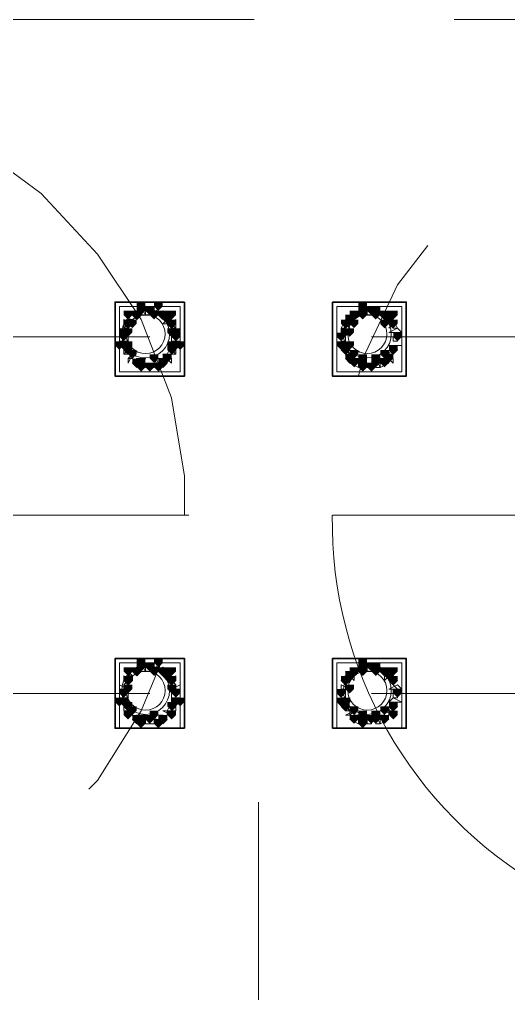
# Model space of a CAD drawing. Header units: millimetres. Extents: x 2315 to 4619, y 1334 to 1897.
# Drawn here: x 3951.65 to 3958.53, y 1547.99 to 1561.67 of the extents above; entities that cross this region are included whole.
import ezdxf

# ---------------------------------------------------------------- set-up
doc = ezdxf.new("R2010")
doc.units = ezdxf.units.MM
doc.linetypes.add('PDF_IMPORT', pattern=[1, 0.8, -0.2])
for name, color, linetype, true_color in [('PDF_10', 7, 'Continuous', 0x00b85c), ('PDF_AXIS', 7, 'Continuous', 0x00b85c), ('PDF_柱构件', 7, 'Continuous', 0x00b85c), ('PDF_转运站初步方案', 7, 'Continuous', 0x00b85c)]:
    doc.layers.add(name, color=color, linetype=linetype, true_color=true_color)
doc.layers.add('PDF_中心线层', color=1, linetype='Continuous')
doc.layers.add('PDF_粗实线层', color=7, linetype='Continuous')

msp = doc.modelspace()

# ---------------------------------------------------------------- hatches: boundary and pattern name
at = {"layer": 'PDF_10', "transparency": 33554559}
for points in [[(3953.485, 1557.638), (3953.424, 1557.638), (3953.424, 1557.577), (3953.485, 1557.516), (3953.546, 1557.577), (3953.546, 1557.638)], [(3953.485, 1557.638), (3953.424, 1557.638), (3953.424, 1557.577), (3953.485, 1557.516), (3953.546, 1557.577), (3953.546, 1557.638)], [(3956.6, 1557.638), (3956.539, 1557.638), (3956.539, 1557.577), (3956.6, 1557.516), (3956.661, 1557.577), (3956.661, 1557.638)], [(3956.6, 1557.638), (3956.539, 1557.638), (3956.539, 1557.577), (3956.6, 1557.516), (3956.661, 1557.577), (3956.661, 1557.638)], [(3953.18, 1557.455), (3953.119, 1557.455), (3953.119, 1557.394), (3953.18, 1557.333), (3953.241, 1557.394), (3953.241, 1557.455)], [(3953.18, 1557.455), (3953.119, 1557.455), (3953.119, 1557.394), (3953.18, 1557.333), (3953.241, 1557.394), (3953.241, 1557.455)], [(3953.302, 1557.577), (3953.241, 1557.577), (3953.241, 1557.516), (3953.302, 1557.455), (3953.363, 1557.516), (3953.363, 1557.577)], [(3953.302, 1557.577), (3953.241, 1557.577), (3953.241, 1557.516), (3953.302, 1557.455), (3953.363, 1557.516), (3953.363, 1557.577)], [(3953.302, 1557.577), (3953.241, 1557.577), (3953.241, 1557.516), (3953.302, 1557.455), (3953.363, 1557.516), (3953.363, 1557.577)], [(3953.668, 1557.577), (3953.607, 1557.577), (3953.607, 1557.516), (3953.668, 1557.455), (3953.73, 1557.516), (3953.73, 1557.577)], [(3953.668, 1557.577), (3953.607, 1557.577), (3953.607, 1557.516), (3953.668, 1557.455), (3953.73, 1557.516), (3953.73, 1557.577)], [(3953.668, 1557.577), (3953.607, 1557.577), (3953.607, 1557.516), (3953.668, 1557.455), (3953.73, 1557.516), (3953.73, 1557.577)], [(3953.791, 1557.455), (3953.73, 1557.455), (3953.73, 1557.394), (3953.791, 1557.333), (3953.852, 1557.394), (3953.852, 1557.455)], [(3953.791, 1557.455), (3953.73, 1557.455), (3953.73, 1557.394), (3953.791, 1557.333), (3953.852, 1557.394), (3953.852, 1557.455)], [(3956.234, 1557.455), (3956.173, 1557.455), (3956.173, 1557.394), (3956.234, 1557.333), (3956.295, 1557.394), (3956.295, 1557.455)], [(3956.234, 1557.455), (3956.173, 1557.455), (3956.173, 1557.394), (3956.234, 1557.333), (3956.295, 1557.394), (3956.295, 1557.455)], [(3956.356, 1557.577), (3956.295, 1557.577), (3956.295, 1557.516), (3956.356, 1557.455), (3956.417, 1557.516), (3956.417, 1557.577)], [(3956.356, 1557.577), (3956.295, 1557.577), (3956.295, 1557.516), (3956.356, 1557.455), (3956.417, 1557.516), (3956.417, 1557.577)], [(3956.784, 1557.577), (3956.723, 1557.577), (3956.723, 1557.516), (3956.784, 1557.455), (3956.845, 1557.516), (3956.845, 1557.577)], [(3956.784, 1557.577), (3956.723, 1557.577), (3956.723, 1557.516), (3956.784, 1557.455), (3956.845, 1557.516), (3956.845, 1557.577)], [(3956.906, 1557.455), (3956.845, 1557.455), (3956.845, 1557.394), (3956.906, 1557.333), (3956.967, 1557.394), (3956.967, 1557.455)], [(3956.906, 1557.455), (3956.845, 1557.455), (3956.845, 1557.394), (3956.906, 1557.333), (3956.967, 1557.394), (3956.967, 1557.455)], [(3953.119, 1557.272), (3953.058, 1557.272), (3953.058, 1557.211), (3953.119, 1557.15), (3953.18, 1557.211), (3953.18, 1557.272)], [(3953.119, 1557.272), (3953.058, 1557.272), (3953.058, 1557.211), (3953.119, 1557.15), (3953.18, 1557.211), (3953.18, 1557.272)], [(3953.852, 1557.272), (3953.791, 1557.272), (3953.791, 1557.211), (3953.852, 1557.15), (3953.913, 1557.211), (3953.913, 1557.272)], [(3953.852, 1557.272), (3953.791, 1557.272), (3953.791, 1557.211), (3953.852, 1557.15), (3953.913, 1557.211), (3953.913, 1557.272)], [(3953.852, 1557.272), (3953.791, 1557.272), (3953.791, 1557.211), (3953.852, 1557.15), (3953.913, 1557.211), (3953.913, 1557.272)], [(3956.173, 1557.272), (3956.112, 1557.272), (3956.112, 1557.211), (3956.173, 1557.15), (3956.234, 1557.211), (3956.234, 1557.272)], [(3956.173, 1557.272), (3956.112, 1557.272), (3956.112, 1557.211), (3956.173, 1557.15), (3956.234, 1557.211), (3956.234, 1557.272)], [(3956.967, 1557.272), (3956.906, 1557.272), (3956.906, 1557.211), (3956.967, 1557.15), (3957.028, 1557.211), (3957.028, 1557.272)], [(3956.967, 1557.272), (3956.906, 1557.272), (3956.906, 1557.211), (3956.967, 1557.15), (3957.028, 1557.211), (3957.028, 1557.272)], [(3953.18, 1557.089), (3953.119, 1557.089), (3953.119, 1557.028), (3953.18, 1556.967), (3953.241, 1557.028), (3953.241, 1557.089)], [(3953.18, 1557.089), (3953.119, 1557.089), (3953.119, 1557.028), (3953.18, 1556.967), (3953.241, 1557.028), (3953.241, 1557.089)], [(3953.791, 1557.089), (3953.73, 1557.089), (3953.73, 1557.028), (3953.791, 1556.967), (3953.852, 1557.028), (3953.852, 1557.089)], [(3953.791, 1557.089), (3953.73, 1557.089), (3953.73, 1557.028), (3953.791, 1556.967), (3953.852, 1557.028), (3953.852, 1557.089)], [(3956.234, 1557.089), (3956.173, 1557.089), (3956.173, 1557.028), (3956.234, 1556.967), (3956.295, 1557.028), (3956.295, 1557.089)], [(3956.234, 1557.089), (3956.173, 1557.089), (3956.173, 1557.028), (3956.234, 1556.967), (3956.295, 1557.028), (3956.295, 1557.089)], [(3956.906, 1557.089), (3956.845, 1557.089), (3956.845, 1557.028), (3956.906, 1556.967), (3956.967, 1557.028), (3956.967, 1557.089)], [(3956.906, 1557.089), (3956.845, 1557.089), (3956.845, 1557.028), (3956.906, 1556.967), (3956.967, 1557.028), (3956.967, 1557.089)], [(3953.302, 1556.905), (3953.241, 1556.905), (3953.241, 1556.844), (3953.302, 1556.783), (3953.363, 1556.844), (3953.363, 1556.905)], [(3953.302, 1556.905), (3953.241, 1556.905), (3953.241, 1556.844), (3953.302, 1556.783), (3953.363, 1556.844), (3953.363, 1556.905)], [(3953.668, 1556.905), (3953.607, 1556.905), (3953.607, 1556.844), (3953.668, 1556.783), (3953.73, 1556.844), (3953.73, 1556.905)], [(3953.668, 1556.905), (3953.607, 1556.905), (3953.607, 1556.844), (3953.668, 1556.783), (3953.73, 1556.844), (3953.73, 1556.905)], [(3956.356, 1556.905), (3956.295, 1556.905), (3956.295, 1556.844), (3956.356, 1556.783), (3956.417, 1556.844), (3956.417, 1556.905)], [(3956.356, 1556.905), (3956.295, 1556.905), (3956.295, 1556.844), (3956.356, 1556.783), (3956.417, 1556.844), (3956.417, 1556.905)], [(3956.784, 1556.905), (3956.723, 1556.905), (3956.723, 1556.844), (3956.784, 1556.783), (3956.845, 1556.844), (3956.845, 1556.905)], [(3956.784, 1556.905), (3956.723, 1556.905), (3956.723, 1556.844), (3956.784, 1556.783), (3956.845, 1556.844), (3956.845, 1556.905)], [(3953.485, 1556.844), (3953.424, 1556.844), (3953.424, 1556.783), (3953.485, 1556.722), (3953.546, 1556.783), (3953.546, 1556.844)], [(3953.485, 1556.844), (3953.424, 1556.844), (3953.424, 1556.783), (3953.485, 1556.722), (3953.546, 1556.783), (3953.546, 1556.844)], [(3956.6, 1556.844), (3956.539, 1556.844), (3956.539, 1556.783), (3956.6, 1556.722), (3956.661, 1556.783), (3956.661, 1556.844)], [(3956.6, 1556.844), (3956.539, 1556.844), (3956.539, 1556.783), (3956.6, 1556.722), (3956.661, 1556.783), (3956.661, 1556.844)], [(3953.302, 1552.569), (3953.241, 1552.569), (3953.241, 1552.508), (3953.302, 1552.447), (3953.363, 1552.508), (3953.363, 1552.569)], [(3953.302, 1552.569), (3953.241, 1552.569), (3953.241, 1552.508), (3953.302, 1552.447), (3953.363, 1552.508), (3953.363, 1552.569)], [(3953.302, 1552.569), (3953.241, 1552.569), (3953.241, 1552.508), (3953.302, 1552.447), (3953.363, 1552.508), (3953.363, 1552.569)], [(3953.485, 1552.63), (3953.424, 1552.63), (3953.424, 1552.569), (3953.485, 1552.508), (3953.546, 1552.569), (3953.546, 1552.63)], [(3953.485, 1552.63), (3953.424, 1552.63), (3953.424, 1552.569), (3953.485, 1552.508), (3953.546, 1552.569), (3953.546, 1552.63)], [(3953.485, 1552.63), (3953.424, 1552.63), (3953.424, 1552.569), (3953.485, 1552.508), (3953.546, 1552.569), (3953.546, 1552.63)], [(3953.668, 1552.569), (3953.607, 1552.569), (3953.607, 1552.508), (3953.668, 1552.447), (3953.73, 1552.508), (3953.73, 1552.569)], [(3953.668, 1552.569), (3953.607, 1552.569), (3953.607, 1552.508), (3953.668, 1552.447), (3953.73, 1552.508), (3953.73, 1552.569)], [(3953.668, 1552.569), (3953.607, 1552.569), (3953.607, 1552.508), (3953.668, 1552.447), (3953.73, 1552.508), (3953.73, 1552.569)], [(3956.356, 1552.569), (3956.295, 1552.569), (3956.295, 1552.508), (3956.356, 1552.447), (3956.417, 1552.508), (3956.417, 1552.569)], [(3956.356, 1552.569), (3956.295, 1552.569), (3956.295, 1552.508), (3956.356, 1552.447), (3956.417, 1552.508), (3956.417, 1552.569)], [(3956.6, 1552.63), (3956.539, 1552.63), (3956.539, 1552.569), (3956.6, 1552.508), (3956.661, 1552.569), (3956.661, 1552.63)], [(3956.6, 1552.63), (3956.539, 1552.63), (3956.539, 1552.569), (3956.6, 1552.508), (3956.661, 1552.569), (3956.661, 1552.63)], [(3956.6, 1552.63), (3956.539, 1552.63), (3956.539, 1552.569), (3956.6, 1552.508), (3956.661, 1552.569), (3956.661, 1552.63)], [(3956.784, 1552.569), (3956.723, 1552.569), (3956.723, 1552.508), (3956.784, 1552.447), (3956.845, 1552.508), (3956.845, 1552.569)], [(3956.784, 1552.569), (3956.723, 1552.569), (3956.723, 1552.508), (3956.784, 1552.447), (3956.845, 1552.508), (3956.845, 1552.569)], [(3953.18, 1552.447), (3953.119, 1552.447), (3953.119, 1552.385), (3953.18, 1552.324), (3953.241, 1552.385), (3953.241, 1552.447)], [(3953.18, 1552.447), (3953.119, 1552.447), (3953.119, 1552.385), (3953.18, 1552.324), (3953.241, 1552.385), (3953.241, 1552.447)], [(3953.791, 1552.447), (3953.73, 1552.447), (3953.73, 1552.385), (3953.791, 1552.324), (3953.852, 1552.385), (3953.852, 1552.447)], [(3953.791, 1552.447), (3953.73, 1552.447), (3953.73, 1552.385), (3953.791, 1552.324), (3953.852, 1552.385), (3953.852, 1552.447)], [(3956.234, 1552.447), (3956.173, 1552.447), (3956.173, 1552.385), (3956.234, 1552.324), (3956.295, 1552.385), (3956.295, 1552.447)], [(3956.234, 1552.447), (3956.173, 1552.447), (3956.173, 1552.385), (3956.234, 1552.324), (3956.295, 1552.385), (3956.295, 1552.447)], [(3956.906, 1552.447), (3956.845, 1552.447), (3956.845, 1552.385), (3956.906, 1552.324), (3956.967, 1552.385), (3956.967, 1552.447)], [(3956.906, 1552.447), (3956.845, 1552.447), (3956.845, 1552.385), (3956.906, 1552.324), (3956.967, 1552.385), (3956.967, 1552.447)], [(3953.119, 1552.263), (3953.058, 1552.263), (3953.058, 1552.202), (3953.119, 1552.141), (3953.18, 1552.202), (3953.18, 1552.263)], [(3953.119, 1552.263), (3953.058, 1552.263), (3953.058, 1552.202), (3953.119, 1552.141), (3953.18, 1552.202), (3953.18, 1552.263)], [(3953.852, 1552.263), (3953.791, 1552.263), (3953.791, 1552.202), (3953.852, 1552.141), (3953.913, 1552.202), (3953.913, 1552.263)], [(3953.852, 1552.263), (3953.791, 1552.263), (3953.791, 1552.202), (3953.852, 1552.141), (3953.913, 1552.202), (3953.913, 1552.263)], [(3953.852, 1552.263), (3953.791, 1552.263), (3953.791, 1552.202), (3953.852, 1552.141), (3953.913, 1552.202), (3953.913, 1552.263)], [(3956.173, 1552.263), (3956.112, 1552.263), (3956.112, 1552.202), (3956.173, 1552.141), (3956.234, 1552.202), (3956.234, 1552.263)], [(3956.173, 1552.263), (3956.112, 1552.263), (3956.112, 1552.202), (3956.173, 1552.141), (3956.234, 1552.202), (3956.234, 1552.263)], [(3956.967, 1552.263), (3956.906, 1552.263), (3956.906, 1552.202), (3956.967, 1552.141), (3957.028, 1552.202), (3957.028, 1552.263)], [(3956.967, 1552.263), (3956.906, 1552.263), (3956.906, 1552.202), (3956.967, 1552.141), (3957.028, 1552.202), (3957.028, 1552.263)], [(3953.18, 1552.08), (3953.119, 1552.08), (3953.119, 1552.019), (3953.18, 1551.958), (3953.241, 1552.019), (3953.241, 1552.08)], [(3953.18, 1552.08), (3953.119, 1552.08), (3953.119, 1552.019), (3953.18, 1551.958), (3953.241, 1552.019), (3953.241, 1552.08)], [(3953.791, 1552.08), (3953.73, 1552.08), (3953.73, 1552.019), (3953.791, 1551.958), (3953.852, 1552.019), (3953.852, 1552.08)], [(3953.791, 1552.08), (3953.73, 1552.08), (3953.73, 1552.019), (3953.791, 1551.958), (3953.852, 1552.019), (3953.852, 1552.08)], [(3956.234, 1552.08), (3956.173, 1552.08), (3956.173, 1552.019), (3956.234, 1551.958), (3956.295, 1552.019), (3956.295, 1552.08)], [(3956.234, 1552.08), (3956.173, 1552.08), (3956.173, 1552.019), (3956.234, 1551.958), (3956.295, 1552.019), (3956.295, 1552.08)], [(3956.906, 1552.08), (3956.845, 1552.08), (3956.845, 1552.019), (3956.906, 1551.958), (3956.967, 1552.019), (3956.967, 1552.08)], [(3956.906, 1552.08), (3956.845, 1552.08), (3956.845, 1552.019), (3956.906, 1551.958), (3956.967, 1552.019), (3956.967, 1552.08)], [(3953.302, 1551.897), (3953.241, 1551.897), (3953.241, 1551.836), (3953.302, 1551.775), (3953.363, 1551.836), (3953.363, 1551.897)], [(3953.302, 1551.897), (3953.241, 1551.897), (3953.241, 1551.836), (3953.302, 1551.775), (3953.363, 1551.836), (3953.363, 1551.897)], [(3953.485, 1551.897), (3953.424, 1551.897), (3953.424, 1551.836), (3953.485, 1551.775), (3953.546, 1551.836), (3953.546, 1551.897)], [(3953.485, 1551.897), (3953.424, 1551.897), (3953.424, 1551.836), (3953.485, 1551.775), (3953.546, 1551.836), (3953.546, 1551.897)], [(3953.668, 1551.897), (3953.607, 1551.897), (3953.607, 1551.836), (3953.668, 1551.775), (3953.73, 1551.836), (3953.73, 1551.897)], [(3953.668, 1551.897), (3953.607, 1551.897), (3953.607, 1551.836), (3953.668, 1551.775), (3953.73, 1551.836), (3953.73, 1551.897)], [(3956.356, 1551.897), (3956.295, 1551.897), (3956.295, 1551.836), (3956.356, 1551.775), (3956.417, 1551.836), (3956.417, 1551.897)], [(3956.356, 1551.897), (3956.295, 1551.897), (3956.295, 1551.836), (3956.356, 1551.775), (3956.417, 1551.836), (3956.417, 1551.897)], [(3956.6, 1551.897), (3956.539, 1551.897), (3956.539, 1551.836), (3956.6, 1551.775), (3956.661, 1551.836), (3956.661, 1551.897)], [(3956.6, 1551.897), (3956.539, 1551.897), (3956.539, 1551.836), (3956.6, 1551.775), (3956.661, 1551.836), (3956.661, 1551.897)], [(3956.784, 1551.897), (3956.723, 1551.897), (3956.723, 1551.836), (3956.784, 1551.775), (3956.845, 1551.836), (3956.845, 1551.897)], [(3956.784, 1551.897), (3956.723, 1551.897), (3956.723, 1551.836), (3956.784, 1551.775), (3956.845, 1551.836), (3956.845, 1551.897)]]:
    msp.add_hatch(color=6, dxfattribs=at).paths.add_polyline_path(points)
at = {"layer": 'PDF_柱构件', "transparency": 33554559}
for points in [[(3953.363, 1557.7), (3953.302, 1557.7), (3953.302, 1557.638), (3953.363, 1557.577), (3953.424, 1557.638), (3953.424, 1557.7)], [(3953.363, 1557.638), (3953.302, 1557.638), (3953.302, 1557.577), (3953.363, 1557.516), (3953.424, 1557.577), (3953.424, 1557.638)], [(3953.607, 1557.7), (3953.546, 1557.7), (3953.546, 1557.638), (3953.607, 1557.577), (3953.668, 1557.638), (3953.668, 1557.7)], [(3956.478, 1557.7), (3956.417, 1557.7), (3956.417, 1557.638), (3956.478, 1557.577), (3956.539, 1557.638), (3956.539, 1557.7)], [(3956.478, 1557.638), (3956.417, 1557.638), (3956.417, 1557.577), (3956.478, 1557.516), (3956.539, 1557.577), (3956.539, 1557.638)], [(3956.661, 1557.638), (3956.6, 1557.638), (3956.6, 1557.577), (3956.661, 1557.516), (3956.723, 1557.577), (3956.723, 1557.638)], [(3953.18, 1557.577), (3953.119, 1557.577), (3953.119, 1557.516), (3953.18, 1557.455), (3953.241, 1557.516), (3953.241, 1557.577)], [(3953.241, 1557.455), (3953.18, 1557.455), (3953.18, 1557.394), (3953.241, 1557.333), (3953.302, 1557.394), (3953.302, 1557.455)], [(3953.546, 1557.577), (3953.485, 1557.577), (3953.485, 1557.516), (3953.546, 1557.455), (3953.607, 1557.516), (3953.607, 1557.577)], [(3953.73, 1557.516), (3953.668, 1557.516), (3953.668, 1557.455), (3953.73, 1557.394), (3953.791, 1557.455), (3953.791, 1557.516)], [(3953.791, 1557.577), (3953.73, 1557.577), (3953.73, 1557.516), (3953.791, 1557.455), (3953.852, 1557.516), (3953.852, 1557.577)], [(3956.295, 1557.516), (3956.234, 1557.516), (3956.234, 1557.455), (3956.295, 1557.394), (3956.356, 1557.455), (3956.356, 1557.516)], [(3956.356, 1557.455), (3956.295, 1557.455), (3956.295, 1557.394), (3956.356, 1557.333), (3956.417, 1557.394), (3956.417, 1557.455)], [(3956.478, 1557.577), (3956.417, 1557.577), (3956.417, 1557.516), (3956.478, 1557.455), (3956.539, 1557.516), (3956.539, 1557.577)], [(3956.661, 1557.577), (3956.6, 1557.577), (3956.6, 1557.516), (3956.661, 1557.455), (3956.723, 1557.516), (3956.723, 1557.577)], [(3956.784, 1557.455), (3956.723, 1557.455), (3956.723, 1557.394), (3956.784, 1557.333), (3956.845, 1557.394), (3956.845, 1557.455)], [(3956.845, 1557.516), (3956.784, 1557.516), (3956.784, 1557.455), (3956.845, 1557.394), (3956.906, 1557.455), (3956.906, 1557.516)], [(3956.906, 1557.577), (3956.845, 1557.577), (3956.845, 1557.516), (3956.906, 1557.455), (3956.967, 1557.516), (3956.967, 1557.577)], [(3953.119, 1557.333), (3953.058, 1557.333), (3953.058, 1557.272), (3953.119, 1557.211), (3953.18, 1557.272), (3953.18, 1557.333)], [(3953.18, 1557.333), (3953.119, 1557.333), (3953.119, 1557.272), (3953.18, 1557.211), (3953.241, 1557.272), (3953.241, 1557.333)], [(3953.791, 1557.333), (3953.73, 1557.333), (3953.73, 1557.272), (3953.791, 1557.211), (3953.852, 1557.272), (3953.852, 1557.333)], [(3953.852, 1557.333), (3953.791, 1557.333), (3953.791, 1557.272), (3953.852, 1557.211), (3953.913, 1557.272), (3953.913, 1557.333)], [(3956.234, 1557.333), (3956.173, 1557.333), (3956.173, 1557.272), (3956.234, 1557.211), (3956.295, 1557.272), (3956.295, 1557.333)], [(3956.295, 1557.333), (3956.234, 1557.333), (3956.234, 1557.272), (3956.295, 1557.211), (3956.356, 1557.272), (3956.356, 1557.333)], [(3953.058, 1557.15), (3952.997, 1557.15), (3952.997, 1557.089), (3953.058, 1557.028), (3953.119, 1557.089), (3953.119, 1557.15)], [(3953.119, 1557.15), (3953.058, 1557.15), (3953.058, 1557.089), (3953.119, 1557.028), (3953.18, 1557.089), (3953.18, 1557.15)], [(3953.18, 1557.15), (3953.119, 1557.15), (3953.119, 1557.089), (3953.18, 1557.028), (3953.241, 1557.089), (3953.241, 1557.15)], [(3953.791, 1557.15), (3953.73, 1557.15), (3953.73, 1557.089), (3953.791, 1557.028), (3953.852, 1557.089), (3953.852, 1557.15)], [(3953.852, 1557.15), (3953.791, 1557.15), (3953.791, 1557.089), (3953.852, 1557.028), (3953.913, 1557.089), (3953.913, 1557.15)], [(3953.913, 1557.15), (3953.852, 1557.15), (3953.852, 1557.089), (3953.913, 1557.028), (3953.974, 1557.089), (3953.974, 1557.15)], [(3956.173, 1557.15), (3956.112, 1557.15), (3956.112, 1557.089), (3956.173, 1557.028), (3956.234, 1557.089), (3956.234, 1557.15)], [(3956.234, 1557.15), (3956.173, 1557.15), (3956.173, 1557.089), (3956.234, 1557.028), (3956.295, 1557.089), (3956.295, 1557.15)], [(3956.295, 1557.15), (3956.234, 1557.15), (3956.234, 1557.089), (3956.295, 1557.028), (3956.356, 1557.089), (3956.356, 1557.15)], [(3953.241, 1557.028), (3953.18, 1557.028), (3953.18, 1556.967), (3953.241, 1556.905), (3953.302, 1556.967), (3953.302, 1557.028)], [(3953.363, 1556.905), (3953.302, 1556.905), (3953.302, 1556.844), (3953.363, 1556.783), (3953.424, 1556.844), (3953.424, 1556.905)], [(3953.546, 1556.967), (3953.485, 1556.967), (3953.485, 1556.905), (3953.546, 1556.844), (3953.607, 1556.905), (3953.607, 1556.967)], [(3953.73, 1556.967), (3953.668, 1556.967), (3953.668, 1556.905), (3953.73, 1556.844), (3953.791, 1556.905), (3953.791, 1556.967)], [(3956.295, 1556.967), (3956.234, 1556.967), (3956.234, 1556.905), (3956.295, 1556.844), (3956.356, 1556.905), (3956.356, 1556.967)], [(3956.356, 1557.028), (3956.295, 1557.028), (3956.295, 1556.967), (3956.356, 1556.905), (3956.417, 1556.967), (3956.417, 1557.028)], [(3956.478, 1556.967), (3956.417, 1556.967), (3956.417, 1556.905), (3956.478, 1556.844), (3956.539, 1556.905), (3956.539, 1556.967)], [(3956.478, 1556.905), (3956.417, 1556.905), (3956.417, 1556.844), (3956.478, 1556.783), (3956.539, 1556.844), (3956.539, 1556.905)], [(3956.661, 1556.967), (3956.6, 1556.967), (3956.6, 1556.905), (3956.661, 1556.844), (3956.723, 1556.905), (3956.723, 1556.967)], [(3956.661, 1556.905), (3956.6, 1556.905), (3956.6, 1556.844), (3956.661, 1556.783), (3956.723, 1556.844), (3956.723, 1556.905)], [(3956.784, 1557.028), (3956.723, 1557.028), (3956.723, 1556.967), (3956.784, 1556.905), (3956.845, 1556.967), (3956.845, 1557.028)], [(3956.845, 1556.967), (3956.784, 1556.967), (3956.784, 1556.905), (3956.845, 1556.844), (3956.906, 1556.905), (3956.906, 1556.967)], [(3953.363, 1556.844), (3953.302, 1556.844), (3953.302, 1556.783), (3953.363, 1556.722), (3953.424, 1556.783), (3953.424, 1556.844)], [(3953.607, 1556.844), (3953.546, 1556.844), (3953.546, 1556.783), (3953.607, 1556.722), (3953.668, 1556.783), (3953.668, 1556.844)], [(3956.478, 1556.844), (3956.417, 1556.844), (3956.417, 1556.783), (3956.478, 1556.722), (3956.539, 1556.783), (3956.539, 1556.844)], [(3953.363, 1552.691), (3953.302, 1552.691), (3953.302, 1552.63), (3953.363, 1552.569), (3953.424, 1552.63), (3953.424, 1552.691)], [(3953.607, 1552.691), (3953.546, 1552.691), (3953.546, 1552.63), (3953.607, 1552.569), (3953.668, 1552.63), (3953.668, 1552.691)], [(3956.478, 1552.691), (3956.417, 1552.691), (3956.417, 1552.63), (3956.478, 1552.569), (3956.539, 1552.63), (3956.539, 1552.691)], [(3953.18, 1552.569), (3953.119, 1552.569), (3953.119, 1552.508), (3953.18, 1552.447), (3953.241, 1552.508), (3953.241, 1552.569)], [(3953.363, 1552.63), (3953.302, 1552.63), (3953.302, 1552.569), (3953.363, 1552.508), (3953.424, 1552.569), (3953.424, 1552.63)], [(3953.546, 1552.569), (3953.485, 1552.569), (3953.485, 1552.508), (3953.546, 1552.447), (3953.607, 1552.508), (3953.607, 1552.569)], [(3953.791, 1552.569), (3953.73, 1552.569), (3953.73, 1552.508), (3953.791, 1552.447), (3953.852, 1552.508), (3953.852, 1552.569)], [(3956.478, 1552.63), (3956.417, 1552.63), (3956.417, 1552.569), (3956.478, 1552.508), (3956.539, 1552.569), (3956.539, 1552.63)], [(3956.478, 1552.569), (3956.417, 1552.569), (3956.417, 1552.508), (3956.478, 1552.447), (3956.539, 1552.508), (3956.539, 1552.569)], [(3956.661, 1552.63), (3956.6, 1552.63), (3956.6, 1552.569), (3956.661, 1552.508), (3956.723, 1552.569), (3956.723, 1552.63)], [(3956.661, 1552.569), (3956.6, 1552.569), (3956.6, 1552.508), (3956.661, 1552.447), (3956.723, 1552.508), (3956.723, 1552.569)], [(3956.906, 1552.569), (3956.845, 1552.569), (3956.845, 1552.508), (3956.906, 1552.447), (3956.967, 1552.508), (3956.967, 1552.569)], [(3953.73, 1552.508), (3953.668, 1552.508), (3953.668, 1552.447), (3953.73, 1552.385), (3953.791, 1552.447), (3953.791, 1552.508)], [(3956.295, 1552.508), (3956.234, 1552.508), (3956.234, 1552.447), (3956.295, 1552.385), (3956.356, 1552.447), (3956.356, 1552.508)], [(3956.845, 1552.508), (3956.784, 1552.508), (3956.784, 1552.447), (3956.845, 1552.385), (3956.906, 1552.447), (3956.906, 1552.508)], [(3953.18, 1552.324), (3953.119, 1552.324), (3953.119, 1552.263), (3953.18, 1552.202), (3953.241, 1552.263), (3953.241, 1552.324)], [(3953.791, 1552.324), (3953.73, 1552.324), (3953.73, 1552.263), (3953.791, 1552.202), (3953.852, 1552.263), (3953.852, 1552.324)], [(3956.295, 1552.324), (3956.234, 1552.324), (3956.234, 1552.263), (3956.295, 1552.202), (3956.356, 1552.263), (3956.356, 1552.324)], [(3953.058, 1552.141), (3952.997, 1552.141), (3952.997, 1552.08), (3953.058, 1552.019), (3953.119, 1552.08), (3953.119, 1552.141)], [(3953.119, 1552.141), (3953.058, 1552.141), (3953.058, 1552.08), (3953.119, 1552.019), (3953.18, 1552.08), (3953.18, 1552.141)], [(3953.852, 1552.141), (3953.791, 1552.141), (3953.791, 1552.08), (3953.852, 1552.019), (3953.913, 1552.08), (3953.913, 1552.141)], [(3953.913, 1552.141), (3953.852, 1552.141), (3953.852, 1552.08), (3953.913, 1552.019), (3953.974, 1552.08), (3953.974, 1552.141)], [(3956.173, 1552.141), (3956.112, 1552.141), (3956.112, 1552.08), (3956.173, 1552.019), (3956.234, 1552.08), (3956.234, 1552.141)], [(3956.234, 1552.141), (3956.173, 1552.141), (3956.173, 1552.08), (3956.234, 1552.019), (3956.295, 1552.08), (3956.295, 1552.141)], [(3953.241, 1552.019), (3953.18, 1552.019), (3953.18, 1551.958), (3953.241, 1551.897), (3953.302, 1551.958), (3953.302, 1552.019)], [(3956.356, 1552.019), (3956.295, 1552.019), (3956.295, 1551.958), (3956.356, 1551.897), (3956.417, 1551.958), (3956.417, 1552.019)], [(3956.784, 1552.019), (3956.723, 1552.019), (3956.723, 1551.958), (3956.784, 1551.897), (3956.845, 1551.958), (3956.845, 1552.019)], [(3953.18, 1551.958), (3953.119, 1551.958), (3953.119, 1551.897), (3953.18, 1551.836), (3953.241, 1551.897), (3953.241, 1551.958)], [(3953.363, 1551.897), (3953.302, 1551.897), (3953.302, 1551.836), (3953.363, 1551.775), (3953.424, 1551.836), (3953.424, 1551.897)], [(3953.363, 1551.836), (3953.302, 1551.836), (3953.302, 1551.775), (3953.363, 1551.714), (3953.424, 1551.775), (3953.424, 1551.836)], [(3953.546, 1551.958), (3953.485, 1551.958), (3953.485, 1551.897), (3953.546, 1551.836), (3953.607, 1551.897), (3953.607, 1551.958)], [(3953.607, 1551.836), (3953.546, 1551.836), (3953.546, 1551.775), (3953.607, 1551.714), (3953.668, 1551.775), (3953.668, 1551.836)], [(3953.791, 1551.958), (3953.73, 1551.958), (3953.73, 1551.897), (3953.791, 1551.836), (3953.852, 1551.897), (3953.852, 1551.958)], [(3956.478, 1551.958), (3956.417, 1551.958), (3956.417, 1551.897), (3956.478, 1551.836), (3956.539, 1551.897), (3956.539, 1551.958)], [(3956.478, 1551.897), (3956.417, 1551.897), (3956.417, 1551.836), (3956.478, 1551.775), (3956.539, 1551.836), (3956.539, 1551.897)], [(3956.478, 1551.836), (3956.417, 1551.836), (3956.417, 1551.775), (3956.478, 1551.714), (3956.539, 1551.775), (3956.539, 1551.836)], [(3956.661, 1551.958), (3956.6, 1551.958), (3956.6, 1551.897), (3956.661, 1551.836), (3956.723, 1551.897), (3956.723, 1551.958)], [(3956.661, 1551.897), (3956.6, 1551.897), (3956.6, 1551.836), (3956.661, 1551.775), (3956.723, 1551.836), (3956.723, 1551.897)], [(3956.906, 1551.958), (3956.845, 1551.958), (3956.845, 1551.897), (3956.906, 1551.836), (3956.967, 1551.897), (3956.967, 1551.958)]]:
    msp.add_hatch(color=6, dxfattribs=at).paths.add_polyline_path(points)
at = {"layer": 'PDF_转运站初步方案', "transparency": 33554559}
for points in [[(3953.485, 1557.638), (3953.424, 1557.638), (3953.424, 1557.577), (3953.485, 1557.516), (3953.546, 1557.577), (3953.546, 1557.638)], [(3953.485, 1557.638), (3953.424, 1557.638), (3953.424, 1557.577), (3953.485, 1557.516), (3953.546, 1557.577), (3953.546, 1557.638)], [(3956.6, 1557.638), (3956.539, 1557.638), (3956.539, 1557.577), (3956.6, 1557.516), (3956.661, 1557.577), (3956.661, 1557.638)], [(3956.6, 1557.638), (3956.539, 1557.638), (3956.539, 1557.577), (3956.6, 1557.516), (3956.661, 1557.577), (3956.661, 1557.638)], [(3953.18, 1557.455), (3953.119, 1557.455), (3953.119, 1557.394), (3953.18, 1557.333), (3953.241, 1557.394), (3953.241, 1557.455)], [(3953.18, 1557.455), (3953.119, 1557.455), (3953.119, 1557.394), (3953.18, 1557.333), (3953.241, 1557.394), (3953.241, 1557.455)], [(3953.302, 1557.577), (3953.241, 1557.577), (3953.241, 1557.516), (3953.302, 1557.455), (3953.363, 1557.516), (3953.363, 1557.577)], [(3953.302, 1557.577), (3953.241, 1557.577), (3953.241, 1557.516), (3953.302, 1557.455), (3953.363, 1557.516), (3953.363, 1557.577)], [(3953.668, 1557.577), (3953.607, 1557.577), (3953.607, 1557.516), (3953.668, 1557.455), (3953.73, 1557.516), (3953.73, 1557.577)], [(3953.668, 1557.577), (3953.607, 1557.577), (3953.607, 1557.516), (3953.668, 1557.455), (3953.73, 1557.516), (3953.73, 1557.577)], [(3953.791, 1557.455), (3953.73, 1557.455), (3953.73, 1557.394), (3953.791, 1557.333), (3953.852, 1557.394), (3953.852, 1557.455)], [(3953.791, 1557.455), (3953.73, 1557.455), (3953.73, 1557.394), (3953.791, 1557.333), (3953.852, 1557.394), (3953.852, 1557.455)], [(3956.234, 1557.455), (3956.173, 1557.455), (3956.173, 1557.394), (3956.234, 1557.333), (3956.295, 1557.394), (3956.295, 1557.455)], [(3956.234, 1557.455), (3956.173, 1557.455), (3956.173, 1557.394), (3956.234, 1557.333), (3956.295, 1557.394), (3956.295, 1557.455)], [(3956.356, 1557.577), (3956.295, 1557.577), (3956.295, 1557.516), (3956.356, 1557.455), (3956.417, 1557.516), (3956.417, 1557.577)], [(3956.356, 1557.577), (3956.295, 1557.577), (3956.295, 1557.516), (3956.356, 1557.455), (3956.417, 1557.516), (3956.417, 1557.577)], [(3956.784, 1557.577), (3956.723, 1557.577), (3956.723, 1557.516), (3956.784, 1557.455), (3956.845, 1557.516), (3956.845, 1557.577)], [(3956.784, 1557.577), (3956.723, 1557.577), (3956.723, 1557.516), (3956.784, 1557.455), (3956.845, 1557.516), (3956.845, 1557.577)], [(3956.906, 1557.455), (3956.845, 1557.455), (3956.845, 1557.394), (3956.906, 1557.333), (3956.967, 1557.394), (3956.967, 1557.455)], [(3956.906, 1557.455), (3956.845, 1557.455), (3956.845, 1557.394), (3956.906, 1557.333), (3956.967, 1557.394), (3956.967, 1557.455)], [(3953.119, 1557.272), (3953.058, 1557.272), (3953.058, 1557.211), (3953.119, 1557.15), (3953.18, 1557.211), (3953.18, 1557.272)], [(3953.119, 1557.272), (3953.058, 1557.272), (3953.058, 1557.211), (3953.119, 1557.15), (3953.18, 1557.211), (3953.18, 1557.272)], [(3953.852, 1557.272), (3953.791, 1557.272), (3953.791, 1557.211), (3953.852, 1557.15), (3953.913, 1557.211), (3953.913, 1557.272)], [(3953.852, 1557.272), (3953.791, 1557.272), (3953.791, 1557.211), (3953.852, 1557.15), (3953.913, 1557.211), (3953.913, 1557.272)], [(3956.173, 1557.272), (3956.112, 1557.272), (3956.112, 1557.211), (3956.173, 1557.15), (3956.234, 1557.211), (3956.234, 1557.272)], [(3956.173, 1557.272), (3956.112, 1557.272), (3956.112, 1557.211), (3956.173, 1557.15), (3956.234, 1557.211), (3956.234, 1557.272)], [(3956.967, 1557.272), (3956.906, 1557.272), (3956.906, 1557.211), (3956.967, 1557.15), (3957.028, 1557.211), (3957.028, 1557.272)], [(3956.967, 1557.272), (3956.906, 1557.272), (3956.906, 1557.211), (3956.967, 1557.15), (3957.028, 1557.211), (3957.028, 1557.272)], [(3953.18, 1557.089), (3953.119, 1557.089), (3953.119, 1557.028), (3953.18, 1556.967), (3953.241, 1557.028), (3953.241, 1557.089)], [(3953.18, 1557.089), (3953.119, 1557.089), (3953.119, 1557.028), (3953.18, 1556.967), (3953.241, 1557.028), (3953.241, 1557.089)], [(3953.791, 1557.089), (3953.73, 1557.089), (3953.73, 1557.028), (3953.791, 1556.967), (3953.852, 1557.028), (3953.852, 1557.089)], [(3953.791, 1557.089), (3953.73, 1557.089), (3953.73, 1557.028), (3953.791, 1556.967), (3953.852, 1557.028), (3953.852, 1557.089)], [(3956.234, 1557.089), (3956.173, 1557.089), (3956.173, 1557.028), (3956.234, 1556.967), (3956.295, 1557.028), (3956.295, 1557.089)], [(3956.234, 1557.089), (3956.173, 1557.089), (3956.173, 1557.028), (3956.234, 1556.967), (3956.295, 1557.028), (3956.295, 1557.089)], [(3956.906, 1557.089), (3956.845, 1557.089), (3956.845, 1557.028), (3956.906, 1556.967), (3956.967, 1557.028), (3956.967, 1557.089)], [(3956.906, 1557.089), (3956.845, 1557.089), (3956.845, 1557.028), (3956.906, 1556.967), (3956.967, 1557.028), (3956.967, 1557.089)], [(3953.302, 1556.905), (3953.241, 1556.905), (3953.241, 1556.844), (3953.302, 1556.783), (3953.363, 1556.844), (3953.363, 1556.905)], [(3953.302, 1556.905), (3953.241, 1556.905), (3953.241, 1556.844), (3953.302, 1556.783), (3953.363, 1556.844), (3953.363, 1556.905)], [(3953.668, 1556.905), (3953.607, 1556.905), (3953.607, 1556.844), (3953.668, 1556.783), (3953.73, 1556.844), (3953.73, 1556.905)], [(3953.668, 1556.905), (3953.607, 1556.905), (3953.607, 1556.844), (3953.668, 1556.783), (3953.73, 1556.844), (3953.73, 1556.905)], [(3956.356, 1556.905), (3956.295, 1556.905), (3956.295, 1556.844), (3956.356, 1556.783), (3956.417, 1556.844), (3956.417, 1556.905)], [(3956.356, 1556.905), (3956.295, 1556.905), (3956.295, 1556.844), (3956.356, 1556.783), (3956.417, 1556.844), (3956.417, 1556.905)], [(3956.784, 1556.905), (3956.723, 1556.905), (3956.723, 1556.844), (3956.784, 1556.783), (3956.845, 1556.844), (3956.845, 1556.905)], [(3956.784, 1556.905), (3956.723, 1556.905), (3956.723, 1556.844), (3956.784, 1556.783), (3956.845, 1556.844), (3956.845, 1556.905)], [(3953.485, 1556.844), (3953.424, 1556.844), (3953.424, 1556.783), (3953.485, 1556.722), (3953.546, 1556.783), (3953.546, 1556.844)], [(3953.485, 1556.844), (3953.424, 1556.844), (3953.424, 1556.783), (3953.485, 1556.722), (3953.546, 1556.783), (3953.546, 1556.844)], [(3956.6, 1556.844), (3956.539, 1556.844), (3956.539, 1556.783), (3956.6, 1556.722), (3956.661, 1556.783), (3956.661, 1556.844)], [(3956.6, 1556.844), (3956.539, 1556.844), (3956.539, 1556.783), (3956.6, 1556.722), (3956.661, 1556.783), (3956.661, 1556.844)], [(3953.302, 1552.569), (3953.241, 1552.569), (3953.241, 1552.508), (3953.302, 1552.447), (3953.363, 1552.508), (3953.363, 1552.569)], [(3953.302, 1552.569), (3953.241, 1552.569), (3953.241, 1552.508), (3953.302, 1552.447), (3953.363, 1552.508), (3953.363, 1552.569)], [(3953.485, 1552.63), (3953.424, 1552.63), (3953.424, 1552.569), (3953.485, 1552.508), (3953.546, 1552.569), (3953.546, 1552.63)], [(3953.485, 1552.63), (3953.424, 1552.63), (3953.424, 1552.569), (3953.485, 1552.508), (3953.546, 1552.569), (3953.546, 1552.63)], [(3953.668, 1552.569), (3953.607, 1552.569), (3953.607, 1552.508), (3953.668, 1552.447), (3953.73, 1552.508), (3953.73, 1552.569)], [(3953.668, 1552.569), (3953.607, 1552.569), (3953.607, 1552.508), (3953.668, 1552.447), (3953.73, 1552.508), (3953.73, 1552.569)], [(3956.356, 1552.569), (3956.295, 1552.569), (3956.295, 1552.508), (3956.356, 1552.447), (3956.417, 1552.508), (3956.417, 1552.569)], [(3956.356, 1552.569), (3956.295, 1552.569), (3956.295, 1552.508), (3956.356, 1552.447), (3956.417, 1552.508), (3956.417, 1552.569)], [(3956.6, 1552.63), (3956.539, 1552.63), (3956.539, 1552.569), (3956.6, 1552.508), (3956.661, 1552.569), (3956.661, 1552.63)], [(3956.6, 1552.63), (3956.539, 1552.63), (3956.539, 1552.569), (3956.6, 1552.508), (3956.661, 1552.569), (3956.661, 1552.63)], [(3956.784, 1552.569), (3956.723, 1552.569), (3956.723, 1552.508), (3956.784, 1552.447), (3956.845, 1552.508), (3956.845, 1552.569)], [(3956.784, 1552.569), (3956.723, 1552.569), (3956.723, 1552.508), (3956.784, 1552.447), (3956.845, 1552.508), (3956.845, 1552.569)], [(3953.18, 1552.447), (3953.119, 1552.447), (3953.119, 1552.385), (3953.18, 1552.324), (3953.241, 1552.385), (3953.241, 1552.447)], [(3953.18, 1552.447), (3953.119, 1552.447), (3953.119, 1552.385), (3953.18, 1552.324), (3953.241, 1552.385), (3953.241, 1552.447)], [(3953.791, 1552.447), (3953.73, 1552.447), (3953.73, 1552.385), (3953.791, 1552.324), (3953.852, 1552.385), (3953.852, 1552.447)], [(3953.791, 1552.447), (3953.73, 1552.447), (3953.73, 1552.385), (3953.791, 1552.324), (3953.852, 1552.385), (3953.852, 1552.447)], [(3956.234, 1552.447), (3956.173, 1552.447), (3956.173, 1552.385), (3956.234, 1552.324), (3956.295, 1552.385), (3956.295, 1552.447)], [(3956.234, 1552.447), (3956.173, 1552.447), (3956.173, 1552.385), (3956.234, 1552.324), (3956.295, 1552.385), (3956.295, 1552.447)], [(3956.906, 1552.447), (3956.845, 1552.447), (3956.845, 1552.385), (3956.906, 1552.324), (3956.967, 1552.385), (3956.967, 1552.447)], [(3956.906, 1552.447), (3956.845, 1552.447), (3956.845, 1552.385), (3956.906, 1552.324), (3956.967, 1552.385), (3956.967, 1552.447)], [(3953.119, 1552.263), (3953.058, 1552.263), (3953.058, 1552.202), (3953.119, 1552.141), (3953.18, 1552.202), (3953.18, 1552.263)], [(3953.119, 1552.263), (3953.058, 1552.263), (3953.058, 1552.202), (3953.119, 1552.141), (3953.18, 1552.202), (3953.18, 1552.263)], [(3953.852, 1552.263), (3953.791, 1552.263), (3953.791, 1552.202), (3953.852, 1552.141), (3953.913, 1552.202), (3953.913, 1552.263)], [(3953.852, 1552.263), (3953.791, 1552.263), (3953.791, 1552.202), (3953.852, 1552.141), (3953.913, 1552.202), (3953.913, 1552.263)], [(3956.173, 1552.263), (3956.112, 1552.263), (3956.112, 1552.202), (3956.173, 1552.141), (3956.234, 1552.202), (3956.234, 1552.263)], [(3956.173, 1552.263), (3956.112, 1552.263), (3956.112, 1552.202), (3956.173, 1552.141), (3956.234, 1552.202), (3956.234, 1552.263)], [(3956.967, 1552.263), (3956.906, 1552.263), (3956.906, 1552.202), (3956.967, 1552.141), (3957.028, 1552.202), (3957.028, 1552.263)], [(3956.967, 1552.263), (3956.906, 1552.263), (3956.906, 1552.202), (3956.967, 1552.141), (3957.028, 1552.202), (3957.028, 1552.263)], [(3953.18, 1552.08), (3953.119, 1552.08), (3953.119, 1552.019), (3953.18, 1551.958), (3953.241, 1552.019), (3953.241, 1552.08)], [(3953.18, 1552.08), (3953.119, 1552.08), (3953.119, 1552.019), (3953.18, 1551.958), (3953.241, 1552.019), (3953.241, 1552.08)], [(3953.791, 1552.08), (3953.73, 1552.08), (3953.73, 1552.019), (3953.791, 1551.958), (3953.852, 1552.019), (3953.852, 1552.08)], [(3953.791, 1552.08), (3953.73, 1552.08), (3953.73, 1552.019), (3953.791, 1551.958), (3953.852, 1552.019), (3953.852, 1552.08)], [(3956.234, 1552.08), (3956.173, 1552.08), (3956.173, 1552.019), (3956.234, 1551.958), (3956.295, 1552.019), (3956.295, 1552.08)], [(3956.234, 1552.08), (3956.173, 1552.08), (3956.173, 1552.019), (3956.234, 1551.958), (3956.295, 1552.019), (3956.295, 1552.08)], [(3956.906, 1552.08), (3956.845, 1552.08), (3956.845, 1552.019), (3956.906, 1551.958), (3956.967, 1552.019), (3956.967, 1552.08)], [(3956.906, 1552.08), (3956.845, 1552.08), (3956.845, 1552.019), (3956.906, 1551.958), (3956.967, 1552.019), (3956.967, 1552.08)], [(3953.302, 1551.897), (3953.241, 1551.897), (3953.241, 1551.836), (3953.302, 1551.775), (3953.363, 1551.836), (3953.363, 1551.897)], [(3953.302, 1551.897), (3953.241, 1551.897), (3953.241, 1551.836), (3953.302, 1551.775), (3953.363, 1551.836), (3953.363, 1551.897)], [(3953.485, 1551.897), (3953.424, 1551.897), (3953.424, 1551.836), (3953.485, 1551.775), (3953.546, 1551.836), (3953.546, 1551.897)], [(3953.485, 1551.897), (3953.424, 1551.897), (3953.424, 1551.836), (3953.485, 1551.775), (3953.546, 1551.836), (3953.546, 1551.897)], [(3953.668, 1551.897), (3953.607, 1551.897), (3953.607, 1551.836), (3953.668, 1551.775), (3953.73, 1551.836), (3953.73, 1551.897)], [(3953.668, 1551.897), (3953.607, 1551.897), (3953.607, 1551.836), (3953.668, 1551.775), (3953.73, 1551.836), (3953.73, 1551.897)], [(3956.356, 1551.897), (3956.295, 1551.897), (3956.295, 1551.836), (3956.356, 1551.775), (3956.417, 1551.836), (3956.417, 1551.897)], [(3956.356, 1551.897), (3956.295, 1551.897), (3956.295, 1551.836), (3956.356, 1551.775), (3956.417, 1551.836), (3956.417, 1551.897)], [(3956.6, 1551.897), (3956.539, 1551.897), (3956.539, 1551.836), (3956.6, 1551.775), (3956.661, 1551.836), (3956.661, 1551.897)], [(3956.6, 1551.897), (3956.539, 1551.897), (3956.539, 1551.836), (3956.6, 1551.775), (3956.661, 1551.836), (3956.661, 1551.897)], [(3956.784, 1551.897), (3956.723, 1551.897), (3956.723, 1551.836), (3956.784, 1551.775), (3956.845, 1551.836), (3956.845, 1551.897)], [(3956.784, 1551.897), (3956.723, 1551.897), (3956.723, 1551.836), (3956.784, 1551.775), (3956.845, 1551.836), (3956.845, 1551.897)]]:
    msp.add_hatch(color=6, dxfattribs=at).paths.add_polyline_path(points)

# ---------------------------------------------------------------- linework, layer by layer
at = {"layer": 'PDF_10', "color": 6, "lineweight": 18}
for points in [[(3953.302, 1557.516), (3953.241, 1557.516)], [(3953.546, 1557.577), (3953.424, 1557.577)], [(3953.485, 1557.516), (3953.485, 1557.577)], [(3953.73, 1557.516), (3953.607, 1557.516)], [(3956.356, 1557.516), (3956.417, 1557.516), (3956.356, 1557.516)], [(3956.539, 1557.577), (3956.6, 1557.577), (3956.6, 1557.516)], [(3956.784, 1557.516), (3956.723, 1557.516), (3956.784, 1557.516)], [(3953.18, 1557.394), (3953.119, 1557.333)], [(3953.18, 1557.333), (3953.119, 1557.394)], [(3953.852, 1557.333), (3953.791, 1557.394)], [(3953.791, 1557.333), (3953.852, 1557.394)], [(3956.234, 1557.333), (3956.295, 1557.394)], [(3956.295, 1557.333), (3956.234, 1557.394)], [(3956.845, 1557.333), (3956.906, 1557.394), (3956.906, 1557.333)], [(3953.058, 1557.211), (3953.119, 1557.211), (3953.119, 1557.15)], [(3953.852, 1557.15), (3953.852, 1557.211)], [(3956.173, 1557.15), (3956.173, 1557.211), (3956.234, 1557.211)], [(3956.906, 1557.211), (3956.967, 1557.211), (3956.967, 1557.15)], [(3953.119, 1557.028), (3953.18, 1556.967)], [(3953.18, 1557.028), (3953.119, 1556.967)], [(3953.241, 1556.905), (3953.302, 1556.844), (3953.302, 1556.905)], [(3953.607, 1556.844), (3953.73, 1556.905)], [(3953.668, 1556.905), (3953.668, 1556.844)], [(3953.791, 1556.967), (3953.852, 1557.028)], [(3953.791, 1557.028), (3953.852, 1556.967)], [(3956.295, 1556.967), (3956.234, 1557.028)], [(3956.295, 1557.028), (3956.234, 1556.967)], [(3956.417, 1556.844), (3956.356, 1556.905)], [(3956.417, 1556.905), (3956.356, 1556.844)], [(3956.784, 1556.905), (3956.723, 1556.844)], [(3956.723, 1556.905), (3956.784, 1556.844)], [(3956.906, 1557.028), (3956.906, 1556.967), (3956.845, 1557.028)], [(3953.424, 1556.783), (3953.546, 1556.783)], [(3953.485, 1556.844), (3953.485, 1556.783)], [(3956.6, 1556.844), (3956.6, 1556.783), (3956.539, 1556.783)], [(3953.424, 1552.569), (3953.546, 1552.569)], [(3956.6, 1552.569), (3956.539, 1552.569)], [(3953.119, 1552.324), (3953.18, 1552.385), (3953.119, 1552.385)], [(3953.241, 1552.508), (3953.302, 1552.508)], [(3953.607, 1552.508), (3953.73, 1552.508)], [(3953.852, 1552.385), (3953.791, 1552.385), (3953.852, 1552.324)], [(3956.234, 1552.385), (3956.295, 1552.385), (3956.234, 1552.324)], [(3956.356, 1552.508), (3956.417, 1552.508), (3956.356, 1552.508)], [(3956.784, 1552.508), (3956.723, 1552.508), (3956.784, 1552.508)], [(3956.906, 1552.324), (3956.906, 1552.385), (3956.845, 1552.385)], [(3953.119, 1552.141), (3953.119, 1552.202), (3953.058, 1552.202)], [(3953.852, 1552.202), (3953.852, 1552.141)], [(3956.234, 1552.202), (3956.173, 1552.202), (3956.173, 1552.141)], [(3956.967, 1552.141), (3956.967, 1552.202), (3956.906, 1552.202)], [(3953.18, 1551.958), (3953.119, 1552.019), (3953.18, 1552.019)], [(3953.791, 1552.019), (3953.852, 1552.019), (3953.791, 1551.958)], [(3956.234, 1552.019), (3956.295, 1551.958)], [(3956.295, 1552.019), (3956.234, 1551.958)], [(3956.845, 1552.019), (3956.906, 1551.958), (3956.906, 1552.019)], [(3953.302, 1551.897), (3953.302, 1551.836), (3953.241, 1551.897)], [(3953.546, 1551.836), (3953.424, 1551.836)], [(3953.485, 1551.836), (3953.485, 1551.775)], [(3953.73, 1551.897), (3953.607, 1551.836)], [(3953.668, 1551.897), (3953.668, 1551.836)], [(3956.356, 1551.897), (3956.417, 1551.836)], [(3956.417, 1551.897), (3956.356, 1551.836)], [(3956.539, 1551.836), (3956.6, 1551.836), (3956.6, 1551.775)], [(3956.723, 1551.836), (3956.784, 1551.897)], [(3956.723, 1551.897), (3956.784, 1551.836)]]:
    msp.add_lwpolyline(points, dxfattribs=at)
at = {"layer": 'PDF_AXIS', "color": 6, "lineweight": 18}
for points in [[(3953.913, 1557.638), (3953.913, 1556.722), (3953.058, 1556.722), (3953.058, 1557.638)], [(3956.112, 1557.638), (3956.112, 1556.722), (3957.028, 1556.722), (3957.028, 1557.638)], [(3953.913, 1551.714), (3953.913, 1552.63), (3953.058, 1552.63), (3953.058, 1551.714)], [(3956.112, 1551.714), (3956.112, 1552.63), (3957.028, 1552.63), (3957.028, 1551.714)]]:
    msp.add_lwpolyline(points, close=True, dxfattribs=at)
at = {"layer": 'PDF_中心线层', "color": 5, "linetype": 'PDF_IMPORT', "lineweight": 18, "ltscale": 14.048656}
msp.add_lwpolyline([(3913.05, 1534.672), (3983.048, 1534.672), (3983.048, 1561.67), (3913.05, 1561.67), (3913.05, 1534.672)], dxfattribs=at)
at = {"layer": 'PDF_中心线层', "color": 6, "lineweight": 18}
for points in [[(3953.974, 1554.707), (3953.974, 1555.256), (3953.791, 1556.356), (3953.363, 1557.455), (3952.752, 1558.371), (3951.958, 1559.227), (3951.042, 1559.898), (3950.004, 1560.387), (3948.904, 1560.631), (3947.744, 1560.693), (3946.583, 1560.509), (3945.545, 1560.143), (3944.995, 1559.837)], [(3957.394, 1558.494), (3956.967, 1557.944), (3956.478, 1556.905), (3956.417, 1556.661)], [(3953.485, 1557.211), (3942.552, 1557.211)], [(3967.473, 1557.211), (3956.6, 1557.211)], [(3942.002, 1554.707), (3954.035, 1554.707), (3942.002, 1554.707)], [(3956.051, 1554.707), (3968.023, 1554.707), (3956.051, 1554.707)], [(3952.63, 1550.858), (3952.752, 1550.981), (3953.363, 1551.958), (3953.668, 1552.691)], [(3953.485, 1552.202), (3942.552, 1552.202)], [(3967.473, 1552.202), (3956.6, 1552.202)]]:
    msp.add_lwpolyline(points, dxfattribs=at)
at = {"layer": 'PDF_中心线层', "linetype": 'PDF_IMPORT', "lineweight": 18, "ltscale": 6.04703}
msp.add_lwpolyline([(3955.012, 1550.675), (3955.012, 1532.656)], dxfattribs=at)
at = {"layer": 'PDF_中心线层', "color": 6, "lineweight": 18}
msp.add_arc((3961.989, 1554.616), 5.939, 179.1298, 300.7945, dxfattribs=at)
at = {"layer": 'PDF_柱构件', "color": 6, "lineweight": 18}
for points in [[(3953.363, 1557.638), (3953.424, 1557.516), (3953.363, 1557.516)], [(3953.546, 1557.516), (3953.424, 1557.516), (3953.424, 1557.638), (3953.546, 1557.638)], [(3953.607, 1557.638), (3953.546, 1557.516)], [(3956.478, 1557.638), (3956.478, 1557.516)], [(3956.539, 1557.516), (3956.6, 1557.516), (3956.6, 1557.638), (3956.539, 1557.638)], [(3956.661, 1557.638), (3956.661, 1557.516), (3956.723, 1557.638)], [(3953.241, 1557.394), (3953.18, 1557.333), (3953.119, 1557.333), (3953.119, 1557.455)], [(3953.18, 1557.516), (3953.241, 1557.394)], [(3953.363, 1557.516), (3953.302, 1557.455), (3953.241, 1557.516), (3953.302, 1557.577)], [(3953.668, 1557.455), (3953.607, 1557.516), (3953.668, 1557.577), (3953.73, 1557.516)], [(3953.791, 1557.516), (3953.73, 1557.394), (3953.668, 1557.394)], [(3953.791, 1557.333), (3953.73, 1557.394), (3953.852, 1557.455), (3953.852, 1557.333)], [(3956.234, 1557.333), (3956.295, 1557.394), (3956.234, 1557.455), (3956.173, 1557.333)], [(3956.234, 1557.516), (3956.356, 1557.394), (3956.295, 1557.516)], [(3956.356, 1557.455), (3956.417, 1557.516), (3956.417, 1557.577), (3956.295, 1557.516)], [(3956.723, 1557.516), (3956.784, 1557.455), (3956.845, 1557.516), (3956.723, 1557.577)], [(3956.906, 1557.516), (3956.784, 1557.394)], [(3956.845, 1557.394), (3956.906, 1557.333), (3956.967, 1557.333), (3956.906, 1557.455)], [(3953.058, 1557.333), (3953.18, 1557.272), (3953.058, 1557.272)], [(3953.913, 1557.272), (3953.791, 1557.272), (3953.913, 1557.333)], [(3956.173, 1557.272), (3956.295, 1557.272), (3956.173, 1557.333)], [(3956.967, 1557.333), (3956.845, 1557.272), (3956.906, 1557.272), (3957.028, 1557.272)], [(3953.18, 1557.211), (3953.18, 1557.15), (3953.058, 1557.15), (3953.058, 1557.211)], [(3953.791, 1557.15), (3953.791, 1557.211), (3953.913, 1557.211), (3953.913, 1557.15)], [(3956.234, 1557.15), (3956.234, 1557.211), (3956.173, 1557.211), (3956.173, 1557.15)], [(3956.906, 1557.211), (3956.906, 1557.15), (3956.967, 1557.15), (3956.967, 1557.211)], [(3953.058, 1557.089), (3953.18, 1557.089)], [(3953.18, 1557.089), (3953.241, 1556.967), (3953.119, 1556.967), (3953.119, 1557.028)], [(3953.73, 1556.967), (3953.791, 1557.089), (3953.852, 1557.028), (3953.852, 1556.967)], [(3953.913, 1557.089), (3953.791, 1557.089)], [(3956.173, 1557.089), (3956.295, 1557.089)], [(3956.295, 1556.967), (3956.234, 1557.089), (3956.173, 1557.028), (3956.234, 1556.967)], [(3957.028, 1557.089), (3956.906, 1557.089), (3956.845, 1557.089), (3956.967, 1557.089)], [(3956.906, 1557.089), (3956.845, 1556.967), (3956.906, 1556.967), (3956.967, 1557.028)], [(3953.302, 1556.905), (3953.363, 1556.905), (3953.302, 1556.783), (3953.241, 1556.844)], [(3953.363, 1556.783), (3953.363, 1556.905), (3953.424, 1556.905)], [(3953.607, 1556.783), (3953.546, 1556.905)], [(3953.607, 1556.905), (3953.668, 1556.905), (3953.73, 1556.844), (3953.668, 1556.783)], [(3953.791, 1556.844), (3953.668, 1556.967), (3953.73, 1556.967), (3953.791, 1556.905)], [(3956.295, 1556.844), (3956.356, 1556.967), (3956.234, 1556.905)], [(3956.417, 1556.905), (3956.356, 1556.905), (3956.295, 1556.844), (3956.417, 1556.783)], [(3956.478, 1556.783), (3956.478, 1556.905)], [(3956.723, 1556.783), (3956.661, 1556.905), (3956.661, 1556.783)], [(3956.784, 1556.905), (3956.723, 1556.905), (3956.723, 1556.783), (3956.845, 1556.844)], [(3956.906, 1556.905), (3956.784, 1556.967), (3956.906, 1556.844)], [(3953.424, 1556.844), (3953.546, 1556.844), (3953.546, 1556.783), (3953.424, 1556.783)], [(3956.6, 1556.844), (3956.539, 1556.844), (3956.539, 1556.783), (3956.6, 1556.783)], [(3953.302, 1552.447), (3953.363, 1552.508), (3953.302, 1552.569), (3953.241, 1552.508)], [(3953.363, 1552.63), (3953.363, 1552.508), (3953.424, 1552.508)], [(3953.424, 1552.508), (3953.546, 1552.508), (3953.546, 1552.63), (3953.424, 1552.63)], [(3953.607, 1552.63), (3953.546, 1552.508)], [(3953.607, 1552.508), (3953.668, 1552.447), (3953.73, 1552.508), (3953.668, 1552.569)], [(3956.417, 1552.508), (3956.356, 1552.447), (3956.295, 1552.508), (3956.417, 1552.569)], [(3956.478, 1552.63), (3956.478, 1552.508)], [(3956.6, 1552.508), (3956.539, 1552.508), (3956.539, 1552.63), (3956.6, 1552.63)], [(3956.723, 1552.63), (3956.661, 1552.508), (3956.661, 1552.63)], [(3956.784, 1552.447), (3956.723, 1552.508), (3956.723, 1552.569), (3956.845, 1552.508)], [(3953.18, 1552.324), (3953.241, 1552.385), (3953.119, 1552.447), (3953.119, 1552.385)], [(3953.18, 1552.508), (3953.241, 1552.385), (3953.241, 1552.447)], [(3953.791, 1552.508), (3953.668, 1552.447), (3953.73, 1552.385)], [(3953.73, 1552.385), (3953.791, 1552.324), (3953.852, 1552.385), (3953.852, 1552.447)], [(3956.295, 1552.385), (3956.234, 1552.324), (3956.173, 1552.385), (3956.234, 1552.447)], [(3956.295, 1552.508), (3956.356, 1552.447), (3956.356, 1552.385), (3956.234, 1552.508)], [(3956.906, 1552.508), (3956.784, 1552.385), (3956.784, 1552.447)], [(3956.906, 1552.324), (3956.845, 1552.385), (3956.906, 1552.447), (3956.967, 1552.385)], [(3953.058, 1552.263), (3953.18, 1552.263), (3953.058, 1552.324)], [(3953.18, 1552.141), (3953.18, 1552.263), (3953.058, 1552.263), (3953.058, 1552.141)], [(3953.913, 1552.324), (3953.791, 1552.263), (3953.913, 1552.263)], [(3953.791, 1552.263), (3953.791, 1552.141), (3953.913, 1552.141), (3953.913, 1552.263)], [(3956.173, 1552.324), (3956.295, 1552.263), (3956.173, 1552.263)], [(3956.234, 1552.263), (3956.234, 1552.141), (3956.173, 1552.141), (3956.173, 1552.263)], [(3957.028, 1552.263), (3956.906, 1552.263), (3956.845, 1552.263), (3956.967, 1552.324)], [(3956.906, 1552.141), (3956.906, 1552.263), (3956.967, 1552.263), (3956.967, 1552.141)], [(3953.058, 1552.08), (3953.18, 1552.08), (3953.18, 1552.141)], [(3953.913, 1552.08), (3953.791, 1552.141), (3953.791, 1552.08)], [(3956.173, 1552.08), (3956.295, 1552.141), (3956.295, 1552.08)], [(3953.241, 1551.958), (3953.18, 1552.08), (3953.119, 1552.019), (3953.119, 1551.958)], [(3953.791, 1552.08), (3953.73, 1551.958), (3953.852, 1551.958), (3953.852, 1552.019)], [(3956.234, 1552.08), (3956.295, 1551.958), (3956.234, 1551.958), (3956.173, 1552.019)], [(3956.845, 1551.958), (3956.906, 1552.08), (3956.967, 1552.019), (3956.906, 1551.958)], [(3953.18, 1551.897), (3953.241, 1551.958)], [(3953.363, 1551.897), (3953.302, 1551.897), (3953.241, 1551.836), (3953.302, 1551.775)], [(3953.363, 1551.775), (3953.424, 1551.897), (3953.363, 1551.897)], [(3953.546, 1551.836), (3953.424, 1551.836), (3953.424, 1551.775), (3953.546, 1551.775)], [(3953.607, 1551.775), (3953.546, 1551.897)], [(3953.668, 1551.897), (3953.607, 1551.897), (3953.668, 1551.775), (3953.73, 1551.836)], [(3953.791, 1551.897), (3953.73, 1551.958), (3953.668, 1551.958)], [(3956.234, 1551.897), (3956.356, 1551.958), (3956.295, 1551.897)], [(3956.356, 1551.897), (3956.417, 1551.897), (3956.417, 1551.775), (3956.295, 1551.836)], [(3956.478, 1551.775), (3956.478, 1551.897)], [(3956.539, 1551.836), (3956.6, 1551.836), (3956.6, 1551.775), (3956.539, 1551.775)], [(3956.661, 1551.775), (3956.661, 1551.897), (3956.723, 1551.775)], [(3956.723, 1551.897), (3956.784, 1551.897), (3956.845, 1551.836), (3956.723, 1551.775)], [(3956.906, 1551.897), (3956.784, 1551.958)]]:
    msp.add_lwpolyline(points, close=True, dxfattribs=at)
for points in [[(3953.241, 1557.455), (3953.18, 1557.455)], [(3953.607, 1557.577), (3953.546, 1557.577)], [(3956.906, 1557.272), (3956.967, 1557.272)], [(3956.967, 1557.089), (3956.906, 1557.089)], [(3953.18, 1556.905), (3953.241, 1556.967), (3953.18, 1556.844), (3953.18, 1556.905), (3953.241, 1556.905)], [(3953.546, 1556.844), (3953.607, 1556.844)], [(3953.546, 1552.569), (3953.607, 1552.569)], [(3953.18, 1552.447), (3953.241, 1552.447)], [(3953.119, 1552.263), (3953.119, 1552.324)], [(3953.852, 1552.324), (3953.852, 1552.263)], [(3956.234, 1552.324), (3956.234, 1552.263)], [(3956.967, 1552.263), (3956.906, 1552.324)], [(3956.967, 1552.08), (3956.845, 1552.08), (3956.906, 1552.141), (3957.028, 1552.08), (3956.967, 1552.08), (3956.906, 1552.08)], [(3953.241, 1551.897), (3953.18, 1551.958)], [(3953.607, 1551.836), (3953.546, 1551.836)], [(3953.73, 1551.958), (3953.73, 1551.897)], [(3956.295, 1551.958), (3956.295, 1551.897)], [(3956.845, 1551.897), (3956.845, 1551.958)]]:
    msp.add_lwpolyline(points, dxfattribs=at)
at = {"layer": 'PDF_粗实线层', "color": 6, "lineweight": 35}
for points in [[(3953.974, 1557.7), (3953.974, 1556.661), (3952.997, 1556.661), (3952.997, 1557.7)], [(3956.051, 1557.7), (3956.051, 1556.661), (3957.089, 1556.661), (3957.089, 1557.7)], [(3953.974, 1551.714), (3953.974, 1552.691), (3952.997, 1552.691), (3952.997, 1551.714)], [(3956.051, 1551.714), (3956.051, 1552.691), (3957.089, 1552.691), (3957.089, 1551.714)]]:
    msp.add_lwpolyline(points, close=True, dxfattribs=at)
at = {"layer": 'PDF_转运站初步方案', "color": 6, "lineweight": 18}
for centre, radius in [((3953.427, 1557.251), 0.336), ((3956.543, 1557.251), 0.336), ((3953.427, 1557.251), 0.275), ((3956.543, 1557.251), 0.275), ((3953.427, 1552.243), 0.336), ((3956.543, 1552.243), 0.336), ((3953.427, 1552.243), 0.275), ((3956.543, 1552.243), 0.275)]:
    msp.add_circle(centre, radius, dxfattribs=at)

doc.saveas('drawing.dxf')
